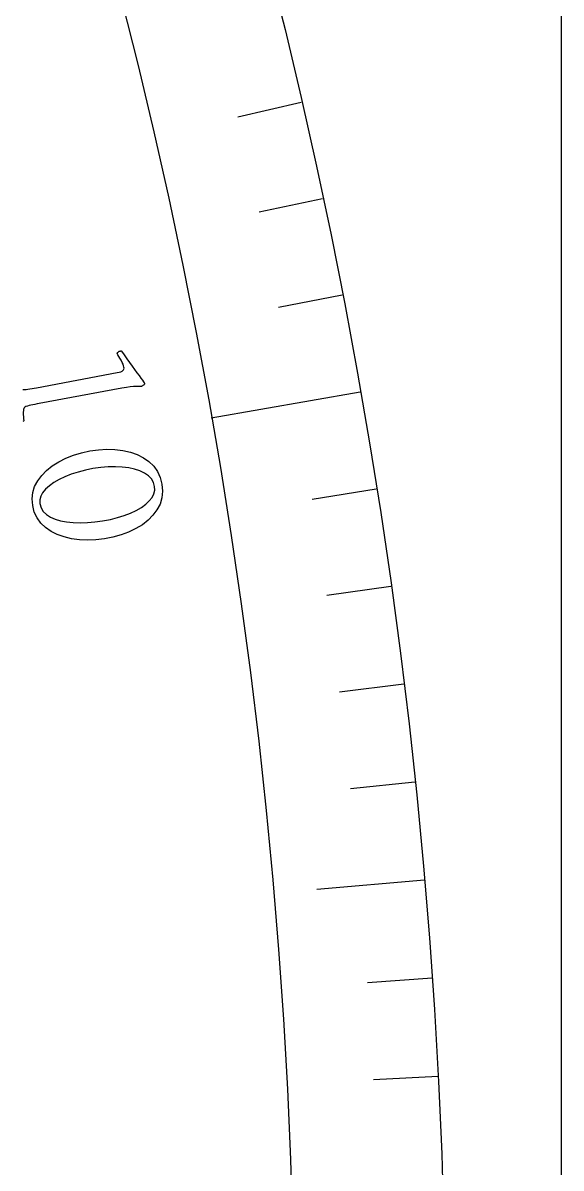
# Model space of a CAD drawing. Header units: millimetres. Extents: x -105 to 105, y -105 to 128.
# Drawn here: x 95.19 to 105, y 3.72 to 24.6 of the extents above; entities that cross this region are included whole.
import ezdxf

# ---------------------------------------------------------------- set-up
doc = ezdxf.new("R2010")
doc.units = ezdxf.units.MM
for name, color, linetype in [('CUT_OUTER', 1, 'Continuous'), ('ENGRAVE', 7, 'Continuous'), ('ENGRAVE_FINE', 8, 'Continuous'), ('TEXT', 5, 'Continuous')]:
    doc.layers.add(name, color=color, linetype=linetype)

msp = doc.modelspace()

# ---------------------------------------------------------------- linework, layer by layer
at = {"layer": 'CUT_OUTER'}
msp.add_lwpolyline([(30.8079, 103.6071), (32.4928, 102.4838), (76.8653, 76.8653), (105, 28.1347), (105, -28.1347), (76.8653, -76.8653), (28.1347, -105), (-28.1347, -105), (-76.8653, -76.8653), (-105, -28.1347), (-105, 28.1347), (-76.8653, 76.8653), (-32.6892, 102.3704), (-32.4055, 102.6778), (-32.4029, 102.6804), (-32.3998, 102.6824), (-30.8138, 103.6069)], dxfattribs=at)
at = {"layer": 'ENGRAVE'}
for points in [[(101.3367, 17.8684), (98.6223, 17.3898)], [(102.5084, 8.9683), (100.5472, 8.7967)]]:
    msp.add_lwpolyline(points, dxfattribs=at)
for radius in [102.9, 102.9, 100.1438]:
    msp.add_circle((0, 0), radius, dxfattribs=at)
at = {"layer": 'ENGRAVE_FINE'}
for points in [[(100.2627, 23.1475), (99.1117, 22.8817)], [(100.6514, 21.3941), (99.496, 21.1485)], [(101.0094, 19.6342), (99.8499, 19.4089)], [(101.6331, 16.0971), (100.4664, 15.9123)], [(101.8986, 14.3209), (100.7288, 14.1565)], [(102.133, 12.5404), (100.9606, 12.3964)], [(102.3363, 10.756), (101.1615, 10.6325)], [(102.6493, 7.1779), (101.471, 7.0955)], [(102.759, 5.3854), (101.5793, 5.3235)]]:
    msp.add_lwpolyline(points, dxfattribs=at)
at = {"layer": 'TEXT'}
msp.add_lwpolyline([(95.1906, 17.9156), (95.2189, 17.9154), (95.2501, 17.9172), (95.2844, 17.921), (95.3208, 17.9262), (95.3586, 17.9321), (95.3976, 17.9387), (95.438, 17.946), (95.438, 17.946), (96.9106, 18.2229), (96.9465, 18.2308), (96.976, 18.2396), (96.999, 18.2495), (97.0155, 18.2603), (97.0267, 18.2728), (97.0335, 18.2876), (97.0361, 18.3049), (97.0343, 18.3245), (97.0281, 18.3478), (97.0173, 18.3761), (97.0019, 18.4094), (96.982, 18.4477), (96.9608, 18.486), (96.9418, 18.5193), (96.9249, 18.5476), (96.9102, 18.5709), (96.9211, 18.5884), (96.9342, 18.602), (96.9495, 18.6115), (96.967, 18.6171), (96.9672, 18.6171), (96.9679, 18.6173), (96.9691, 18.6175), (96.9707, 18.6178), (96.9776, 18.6186), (96.9832, 18.6182), (96.9876, 18.6166), (96.9908, 18.6138), (97.0389, 18.545), (97.087, 18.4769), (97.1351, 18.4095), (97.1833, 18.3428), (97.2294, 18.2792), (97.2713, 18.2212), (97.309, 18.1686), (97.3425, 18.1217), (97.37, 18.0828), (97.3897, 18.0544), (97.4017, 18.0366), (97.4059, 18.0295), (97.4073, 18.0219), (97.4075, 18.0128), (97.4047, 18.0047), (97.3988, 17.9975), (97.3898, 17.9912), (97.3798, 17.9856), (97.3706, 17.9807), (97.3622, 17.9765), (97.3546, 17.9729), (97.3488, 17.9728), (97.3311, 17.9725), (97.3017, 17.9719), (97.2604, 17.9712), (97.2087, 17.9685), (97.1478, 17.9621), (97.0777, 17.9521), (96.9984, 17.9384), (95.4914, 17.6597), (95.451, 17.6521), (95.4122, 17.6446), (95.3747, 17.637), (95.3388, 17.6295), (95.3053, 17.6216), (95.2753, 17.6125), (95.249, 17.6025), (95.2262, 17.5915), (95.2183, 17.5835), (95.2117, 17.5706), (95.2066, 17.5526), (95.2029, 17.5296), (95.2005, 17.5039), (95.1994, 17.4777), (95.1996, 17.4511), (95.2011, 17.4239), (95.2032, 17.3985), (95.2053, 17.3772), (95.2073, 17.36), (95.2094, 17.3469), (95.2014, 17.3403), (95.1904, 17.3343)], dxfattribs=at)
for points in [[(97.7248, 16.1893), (97.7355, 16.0614), (97.7243, 15.9405), (97.6912, 15.8266), (97.6362, 15.7197), (97.5626, 15.6209), (97.4738, 15.531), (97.3699, 15.4501), (97.2508, 15.378), (97.1201, 15.3158), (96.9812, 15.2642), (96.8342, 15.2233), (96.679, 15.193), (96.5219, 15.1744), (96.3694, 15.1684), (96.2213, 15.1751), (96.0777, 15.1944), (95.9421, 15.2263), (95.8179, 15.2705), (95.7051, 15.3272), (95.6037, 15.3963), (95.5174, 15.478), (95.4498, 15.5724), (95.4009, 15.6794), (95.3707, 15.7993), (95.3612, 15.9194), (95.3733, 16.0346), (95.407, 16.1449), (95.4623, 16.2504), (95.5358, 16.3494), (95.6241, 16.4404), (95.7273, 16.5233), (95.8452, 16.5981), (95.9748, 16.6635), (96.1127, 16.7181), (96.2589, 16.7621), (96.4136, 16.7952), (96.5703, 16.8164), (96.7227, 16.8247), (96.8709, 16.8202), (97.0149, 16.8026), (97.151, 16.7718), (97.2756, 16.7277), (97.3888, 16.6703), (97.4904, 16.5995), (97.5771, 16.5158), (97.645, 16.4195), (97.6942, 16.3106), (97.7248, 16.1893)], [(97.5932, 16.148), (97.5719, 16.2217), (97.534, 16.287), (97.4794, 16.3439), (97.4082, 16.3923), (97.3232, 16.4322), (97.2273, 16.4637), (97.1206, 16.4866), (97.0031, 16.501), (96.8775, 16.5068), (96.7467, 16.5039), (96.6106, 16.4923), (96.4693, 16.4721), (96.3308, 16.4446), (96.1993, 16.4106), (96.075, 16.3701), (95.9578, 16.3232), (95.8506, 16.2715), (95.7561, 16.2165), (95.6745, 16.1582), (95.6057, 16.0967), (95.5524, 16.033), (95.5175, 15.9685), (95.5011, 15.903), (95.503, 15.8365), (95.525, 15.7597), (95.5642, 15.6928), (95.6204, 15.6358), (95.6936, 15.5887), (95.781, 15.5509), (95.8794, 15.5217), (95.9889, 15.5012), (96.1094, 15.4893), (96.2375, 15.4855), (96.3697, 15.4894), (96.506, 15.5008), (96.6463, 15.5198), (96.7863, 15.546), (96.9178, 15.5784), (97.0409, 15.617), (97.1556, 15.6618), (97.2597, 15.7116), (97.3512, 15.7653), (97.43, 15.8229), (97.4962, 15.8843), (97.5471, 15.9483), (97.5802, 16.0136), (97.5956, 16.0802), (97.5932, 16.148)]]:
    msp.add_lwpolyline(points, close=True, dxfattribs=at)

doc.saveas('drawing.dxf')
